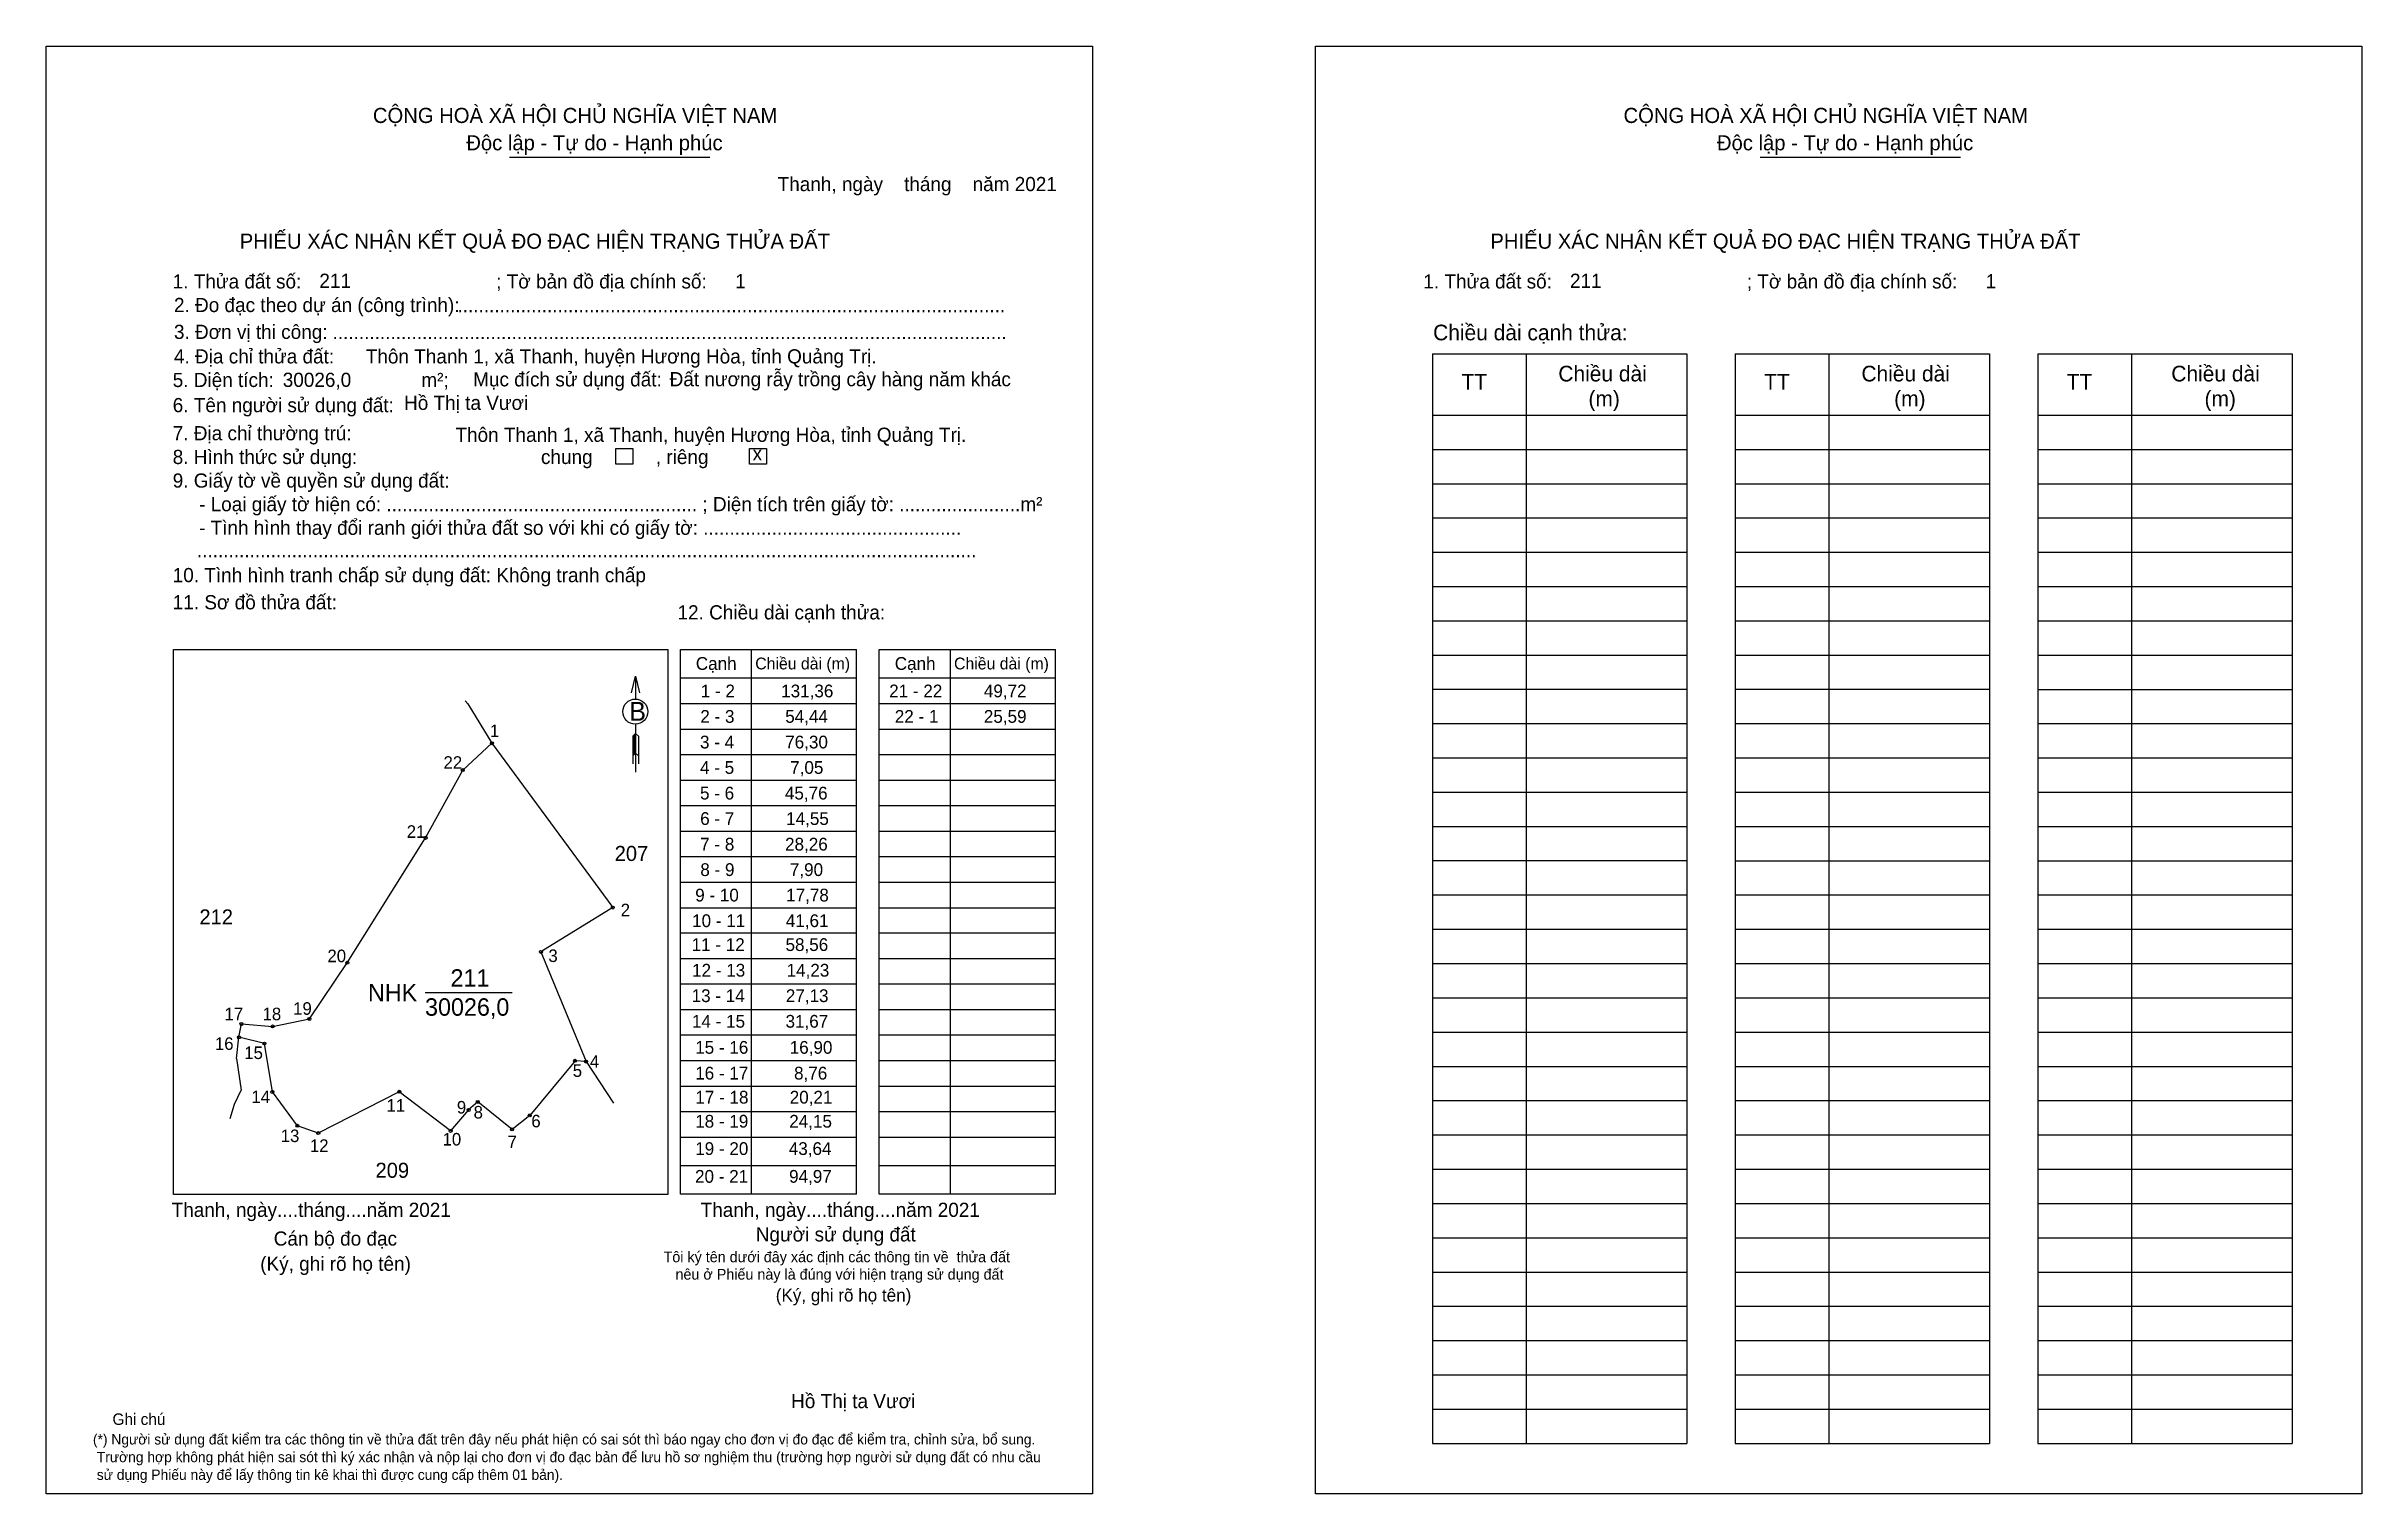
# Model space of a CAD drawing. Extents: x 545095 to 546587, y 1822976 to 1823909.
import ezdxf

# ---------------------------------------------------------------- set-up
doc = ezdxf.new("R2010")
doc.units = 0
for name, color, linetype in [('CanhThua', 7, 'Continuous'), ('kqddKhungInTrang1', 7, 'Continuous'), ('kqddKhungInTrang2', 7, 'Continuous'), ('kqddNoiDung', 7, 'Continuous'), ('kqddTemplate', 7, 'Continuous'), ('MocDinhThua', 7, 'Continuous'), ('NhanDiaChinhThua', 7, 'Continuous'), ('NhanTuCan', 7, 'Continuous'), ('RauThua', 7, 'Continuous'), ('SoHieuDinhThua', 7, 'Continuous')]:
    doc.layers.add(name, color=color, linetype=linetype)

msp = doc.modelspace()

# ---------------------------------------------------------------- linework, layer by layer
at = {"layer": 'CanhThua'}
for p, q in [((545363.4, 1823442.5), (545382.2, 1823459.8)), ((545382.2, 1823459.8), (545460.1, 1823354)), ((545339.5, 1823398.9), (545363.4, 1823442.5)), ((545289, 1823318.4), (545339.5, 1823398.9)), ((545460.1, 1823354), (545413.8, 1823325.4)), ((545413.8, 1823325.4), (545442.9, 1823254.8)), ((545264.6, 1823282.2), (545289, 1823318.4)), ((545219.2, 1823270.4), (545220.8, 1823279)), ((545220.8, 1823279), (545240.9, 1823277.4)), ((545240.9, 1823277.4), (545264.6, 1823282.2)), ((545235.6, 1823266.4), (545219.2, 1823270.4)), ((545240.7, 1823235.2), (545235.6, 1823266.4)), ((545435.8, 1823255.3), (545406.6, 1823220.1)), ((545442.9, 1823254.8), (545435.8, 1823255.3)), ((545256.9, 1823213.4), (545240.7, 1823235.2)), ((545322.5, 1823235.3), (545270.3, 1823208.7)), ((545355.6, 1823210.1), (545322.5, 1823235.3)), ((545367.2, 1823223.6), (545355.6, 1823210.1)), ((545373.1, 1823228.8), (545367.2, 1823223.6)), ((545395.2, 1823211.1), (545373.1, 1823228.8)), ((545406.6, 1823220.1), (545395.2, 1823211.1)), ((545270.3, 1823208.7), (545256.9, 1823213.4))]:
    msp.add_line(p, q, dxfattribs=at)
at = {"layer": 'kqddKhungInTrang1'}
msp.add_lwpolyline([(545095, 1823908.8), (545769.2, 1823908.8), (545769.2, 1822976.4), (545095, 1822976.4)], close=True, dxfattribs=at)
at = {"layer": 'kqddKhungInTrang2'}
msp.add_lwpolyline([(545913, 1823908.8), (546587.1, 1823908.8), (546587.1, 1822976.4), (545913, 1822976.4)], close=True, dxfattribs=at)
at = {"layer": 'kqddTemplate'}
for p, q in [((545393.6, 1823837.4), (545522.7, 1823837.4)), ((546199.5, 1823837.4), (546328.6, 1823837.4)), ((545988.4, 1823710.7), (546152.3, 1823710.7)), ((545988.4, 1823710.7), (545988.4, 1823008.8)), ((546048.7, 1823710.7), (546048.7, 1823008.8)), ((546152.3, 1823710.7), (546152.3, 1823008.8)), ((546183.4, 1823710.7), (546183.4, 1823008.8)), ((546183.4, 1823710.7), (546347.3, 1823710.7)), ((546243.7, 1823710.7), (546243.7, 1823008.8)), ((546347.3, 1823710.7), (546347.3, 1823008.8)), ((546378.4, 1823710.7), (546378.4, 1823008.8)), ((546378.4, 1823710.7), (546542.3, 1823710.7)), ((546438.7, 1823710.7), (546438.7, 1823008.8)), ((546542.3, 1823710.7), (546542.3, 1823008.8)), ((545988.4, 1823671.2), (546152.3, 1823671.2)), ((546183.4, 1823671.2), (546347.3, 1823671.2)), ((546378.4, 1823671.2), (546542.3, 1823671.2)), ((545988.4, 1823649.1), (546152.3, 1823649.1)), ((546183.4, 1823649.1), (546347.3, 1823649.1)), ((546378.4, 1823649.1), (546542.3, 1823649.1)), ((545988.4, 1823627), (546152.3, 1823627)), ((546183.4, 1823627), (546347.3, 1823627)), ((546378.4, 1823627), (546542.3, 1823627)), ((545988.4, 1823605), (546152.3, 1823605)), ((546183.4, 1823605), (546347.3, 1823605)), ((546378.4, 1823605), (546542.3, 1823605)), ((545988.4, 1823582.9), (546152.3, 1823582.9)), ((546183.4, 1823582.9), (546347.3, 1823582.9)), ((546378.4, 1823582.9), (546542.3, 1823582.9)), ((545988.4, 1823560.8), (546152.3, 1823560.8)), ((546183.4, 1823560.8), (546347.3, 1823560.8)), ((546378.4, 1823560.8), (546542.3, 1823560.8)), ((545988.4, 1823538.7), (546152.3, 1823538.7)), ((546183.4, 1823538.7), (546347.3, 1823538.7)), ((546378.4, 1823538.7), (546542.3, 1823538.7)), ((545503.7, 1823520.2), (545617.2, 1823520.2)), ((545503.7, 1823169.4), (545503.7, 1823520.2)), ((545549.3, 1823520.2), (545549.3, 1823169.4)), ((545617.2, 1823169.4), (545617.2, 1823520.2)), ((545631.8, 1823520.2), (545745.3, 1823520.2)), ((545631.8, 1823169.4), (545631.8, 1823520.2)), ((545677.5, 1823520.2), (545677.5, 1823169.4)), ((545745.3, 1823169.4), (545745.3, 1823520.2)), ((545988.4, 1823516.6), (546152.3, 1823516.6)), ((546183.4, 1823516.6), (546347.3, 1823516.6)), ((546378.4, 1823516.6), (546542.3, 1823516.6)), ((545474.7, 1823503), (545474.8, 1823488.3)), ((545503.7, 1823501.9), (545617.2, 1823501.9)), ((545631.8, 1823501.9), (545745.3, 1823501.9)), ((545503.7, 1823485.4), (545617.2, 1823485.4)), ((545631.8, 1823485.4), (545745.3, 1823485.4)), ((545988.4, 1823494.6), (546152.3, 1823494.6)), ((546183.4, 1823494.6), (546347.3, 1823494.6)), ((546378.4, 1823494.5), (546542.3, 1823494.5)), ((545474.8, 1823472.1), (545474.8, 1823441.1)), ((545503.7, 1823469), (545617.2, 1823469)), ((545631.8, 1823469), (545745.3, 1823469)), ((545988.4, 1823472.5), (546152.3, 1823472.5)), ((546183.4, 1823472.5), (546347.3, 1823472.5)), ((546378.4, 1823472.5), (546542.3, 1823472.5)), ((545474.8, 1823466.1), (545472.9, 1823464.3)), ((545474.8, 1823465.3), (545472.9, 1823463.5)), ((545474.8, 1823464.5), (545472.9, 1823462.7)), ((545472.9, 1823464.3), (545472.9, 1823446.6)), ((545474.8, 1823463.6), (545472.9, 1823461.8)), ((545474.8, 1823462.8), (545472.9, 1823461)), ((545474.8, 1823461.9), (545472.9, 1823460.1)), ((545474.8, 1823461.1), (545472.9, 1823459.3)), ((545474.8, 1823460.3), (545472.9, 1823458.5)), ((545474.8, 1823459.4), (545472.9, 1823457.6)), ((545474.8, 1823458.6), (545472.9, 1823456.8)), ((545474.8, 1823457.7), (545472.9, 1823455.9)), ((545474.8, 1823456.9), (545472.9, 1823455.1)), ((545474.8, 1823456.1), (545472.9, 1823454.2)), ((545474.8, 1823455.2), (545472.9, 1823453.4)), ((545474.8, 1823454.4), (545472.9, 1823452.6)), ((545474.8, 1823453.5), (545472.9, 1823451.7)), ((545474.8, 1823466.1), (545476.7, 1823464.3)), ((545474.8, 1823453.5), (545476.7, 1823451.7)), ((545476.7, 1823464.3), (545476.7, 1823446.6)), ((545503.7, 1823452.6), (545617.2, 1823452.6)), ((545631.8, 1823452.6), (545745.3, 1823452.6)), ((545988.4, 1823450.4), (546152.3, 1823450.4)), ((546183.4, 1823450.4), (546347.3, 1823450.4)), ((546378.4, 1823450.4), (546542.3, 1823450.4)), ((545503.7, 1823436.1), (545617.2, 1823436.1)), ((545631.8, 1823436.1), (545745.3, 1823436.1)), ((545988.4, 1823428.3), (546152.3, 1823428.3)), ((546183.4, 1823428.3), (546347.3, 1823428.3)), ((546378.4, 1823428.3), (546542.3, 1823428.3)), ((545503.7, 1823419.7), (545617.2, 1823419.7)), ((545631.8, 1823419.7), (545745.3, 1823419.7)), ((545503.7, 1823403.2), (545617.2, 1823403.2)), ((545631.8, 1823403.2), (545745.3, 1823403.2)), ((545988.4, 1823406.2), (546152.3, 1823406.2)), ((546183.4, 1823406.2), (546347.3, 1823406.2)), ((546378.4, 1823406.2), (546542.3, 1823406.2)), ((545503.7, 1823386.8), (545617.2, 1823386.8)), ((545631.8, 1823386.8), (545745.3, 1823386.8)), ((545988.4, 1823384.2), (546152.3, 1823384.2)), ((546183.4, 1823384.1), (546347.3, 1823384.1)), ((546378.4, 1823384.1), (546542.3, 1823384.1)), ((545503.7, 1823370.3), (545617.2, 1823370.3)), ((545631.8, 1823370.3), (545745.3, 1823370.3)), ((545503.7, 1823353.9), (545617.2, 1823353.9)), ((545631.8, 1823353.9), (545745.3, 1823353.9)), ((545988.4, 1823362.1), (546152.3, 1823362.1)), ((546183.4, 1823362.1), (546347.3, 1823362.1)), ((546378.4, 1823362.1), (546542.3, 1823362.1)), ((545617.2, 1823337.5), (545503.7, 1823337.5)), ((545745.3, 1823337.5), (545631.8, 1823337.5)), ((545988.4, 1823340), (546152.3, 1823340)), ((546183.4, 1823340), (546347.3, 1823340)), ((546378.4, 1823340), (546542.3, 1823340)), ((545617.2, 1823321), (545503.7, 1823321)), ((545745.3, 1823321), (545631.8, 1823321)), ((545617.2, 1823304.6), (545503.7, 1823304.6)), ((545745.3, 1823304.6), (545631.8, 1823304.6)), ((545988.4, 1823317.9), (546152.3, 1823317.9)), ((546183.4, 1823317.9), (546347.3, 1823317.9)), ((546378.4, 1823317.9), (546542.3, 1823317.9)), ((545988.4, 1823295.8), (546152.3, 1823295.8)), ((546183.4, 1823295.8), (546347.3, 1823295.8)), ((546378.4, 1823295.8), (546542.3, 1823295.8)), ((545617.2, 1823288.1), (545503.7, 1823288.1)), ((545745.3, 1823288.1), (545631.8, 1823288.1)), ((545617.2, 1823271.7), (545503.7, 1823271.7)), ((545745.3, 1823271.7), (545631.8, 1823271.7)), ((545988.4, 1823273.7), (546152.3, 1823273.7)), ((546183.4, 1823273.7), (546347.3, 1823273.7)), ((546378.4, 1823273.7), (546542.3, 1823273.7)), ((545617.2, 1823255.2), (545503.7, 1823255.2)), ((545745.3, 1823255.2), (545631.8, 1823255.2)), ((545988.4, 1823251.7), (546152.3, 1823251.7)), ((546183.4, 1823251.7), (546347.3, 1823251.7)), ((546378.4, 1823251.7), (546542.3, 1823251.7)), ((545617.2, 1823238.8), (545503.7, 1823238.8)), ((545745.3, 1823238.8), (545631.8, 1823238.8)), ((545988.4, 1823229.6), (546152.3, 1823229.6)), ((546183.4, 1823229.6), (546347.3, 1823229.6)), ((546378.4, 1823229.6), (546542.3, 1823229.6)), ((545617.2, 1823222.4), (545503.7, 1823222.4)), ((545745.3, 1823222.4), (545631.8, 1823222.4)), ((545617.2, 1823205.9), (545503.7, 1823205.9)), ((545745.3, 1823205.9), (545631.8, 1823205.9)), ((545988.4, 1823207.5), (546152.3, 1823207.5)), ((546183.4, 1823207.5), (546347.3, 1823207.5)), ((546378.4, 1823207.5), (546542.3, 1823207.5)), ((545617.2, 1823187.6), (545503.7, 1823187.6)), ((545745.3, 1823187.6), (545631.8, 1823187.6)), ((545988.4, 1823185.4), (546152.3, 1823185.4)), ((546183.4, 1823185.4), (546347.3, 1823185.4)), ((546378.4, 1823185.4), (546542.3, 1823185.4)), ((545617.2, 1823169.4), (545503.7, 1823169.4)), ((545745.3, 1823169.4), (545631.8, 1823169.4)), ((545988.4, 1823163.3), (546152.3, 1823163.3)), ((546183.4, 1823163.3), (546347.3, 1823163.3)), ((546378.4, 1823163.3), (546542.3, 1823163.3)), ((545988.4, 1823141.3), (546152.3, 1823141.3)), ((546183.4, 1823141.3), (546347.3, 1823141.3)), ((546378.4, 1823141.3), (546542.3, 1823141.3)), ((545988.4, 1823119.2), (546152.3, 1823119.2)), ((546183.4, 1823119.2), (546347.3, 1823119.2)), ((546378.4, 1823119.2), (546542.3, 1823119.2)), ((545988.4, 1823097.1), (546152.3, 1823097.1)), ((546183.4, 1823097.1), (546347.3, 1823097.1)), ((546378.4, 1823097.1), (546542.3, 1823097.1)), ((545988.4, 1823075), (546152.3, 1823075)), ((546183.4, 1823075), (546347.3, 1823075)), ((546378.4, 1823075), (546542.3, 1823075)), ((545988.4, 1823052.9), (546152.3, 1823052.9)), ((546183.4, 1823052.9), (546347.3, 1823052.9)), ((546378.4, 1823052.9), (546542.3, 1823052.9)), ((545988.4, 1823030.9), (546152.3, 1823030.9)), ((546183.4, 1823030.9), (546347.3, 1823030.9)), ((546378.4, 1823030.9), (546542.3, 1823030.9)), ((545988.4, 1823008.8), (546152.3, 1823008.8)), ((546183.4, 1823008.8), (546347.3, 1823008.8)), ((546378.4, 1823008.8), (546542.3, 1823008.8))]:
    msp.add_line(p, q, dxfattribs=at)
for points in [[(545462, 1823649.8), (545472.9, 1823649.8), (545472.9, 1823639.6), (545462, 1823639.6)], [(545548.2, 1823649.8), (545559.2, 1823649.8), (545559.2, 1823639.6), (545548.2, 1823639.6)], [(545177.1, 1823520.2), (545495.6, 1823520.2), (545495.6, 1823169.1), (545177.1, 1823169.1)]]:
    msp.add_lwpolyline(points, close=True, dxfattribs=at)
msp.add_lwpolyline([(545472.1, 1823492.3), (545474.7, 1823503), (545477.4, 1823492.3)], dxfattribs=at)
msp.add_circle((545474.6, 1823480.2), 8.09, dxfattribs=at)
at = {"layer": 'MocDinhThua'}
for centre in [(545382.2, 1823459.8), (545363.4, 1823442.5), (545339.5, 1823398.9), (545460.1, 1823354), (545289, 1823318.4), (545413.8, 1823325.4), (545220.8, 1823279), (545240.9, 1823277.4), (545264.6, 1823282.2), (545219.2, 1823270.4), (545235.6, 1823266.4), (545435.8, 1823255.3), (545442.9, 1823254.8), (545240.7, 1823235.2), (545322.5, 1823235.3), (545373.1, 1823228.8), (545367.2, 1823223.6), (545406.6, 1823220.1), (545256.9, 1823213.4), (545270.3, 1823208.7), (545355.6, 1823210.1), (545395.2, 1823211.1)]:
    msp.add_circle(centre, 0.97, dxfattribs=at)
at = {"layer": 'NhanDiaChinhThua'}
msp.add_line((545339.1, 1823299.2), (545395.2, 1823299.2), dxfattribs=at)
at = {"layer": 'RauThua'}
for p, q in [((545365, 1823487.1), (545366.6, 1823485.2)), ((545366.6, 1823485.2), (545382.2, 1823459.8)), ((545217.6, 1823256.8), (545219.2, 1823270.4)), ((545217.6, 1823256.8), (545220.7, 1823236.3)), ((545442.9, 1823254.8), (545460.5, 1823227.9)), ((545216.3, 1823227.4), (545220.7, 1823236.3)), ((545213.5, 1823218.2), (545216.3, 1823227.4))]:
    msp.add_line(p, q, dxfattribs=at)

# ---------------------------------------------------------------- texts
at = {"layer": 'kqddNoiDung'}
for s, height, p in [('Thanh, ngày    tháng    năm 2021  ', 9.135, (545566.3, 1823815.5)), ('211', 9.13, (545271, 1823753.2)), ('1', 9.13, (545538.9, 1823752.9)), ('211', 9.13, (546076.9, 1823753.2)), ('1', 9.13, (546344.8, 1823752.9)), ('........................................................................................................', 9.1348, (545360, 1823737.5)), ('................................................................................................................................', 9.1348, (545279.5, 1823720.2)), ('30026,0', 9.13, (545247.4, 1823689.4)), ('Đất nương rẫy trồng cây hàng năm khác', 9.135, (545496.7, 1823689.8)), ('Hồ Thị ta Vươi', 9.135, (545325.6, 1823674.6)), ('Thôn Thanh 1, xã Thanh, huyện Hương Hòa, tỉnh Quảng Trị.', 9.135, (545358.7, 1823654)), ('x', 9.13, (545550.2, 1823642)), ('1 - 2', 8.22, (545516.8, 1823489.4)), ('131,36', 8.22, (545568.6, 1823489.4)), ('21 - 22', 8.22, (545638.2, 1823489.4)), ('49,72', 8.22, (545699.2, 1823489.4)), ('2 - 3', 8.22, (545516.5, 1823473)), ('54,44', 8.22, (545571.2, 1823473)), ('22 - 1', 8.22, (545641.8, 1823473)), ('25,59', 8.22, (545699.2, 1823473)), ('3 - 4', 8.22, (545516.3, 1823456.5)), ('76,30', 8.22, (545571.2, 1823456.5)), ('4 - 5', 8.22, (545516.3, 1823440.1)), ('7,05', 8.22, (545574.4, 1823440.1)), ('5 - 6', 8.22, (545516.3, 1823423.6)), ('45,76', 8.22, (545571, 1823423.6)), ('6 - 7', 8.22, (545516.4, 1823407.2)), ('14,55', 8.22, (545571.8, 1823407.2)), ('7 - 8', 8.22, (545516.4, 1823390.7)), ('28,26', 8.22, (545571.1, 1823390.7)), ('8 - 9', 8.22, (545516.5, 1823374.3)), ('7,90', 8.22, (545574.2, 1823374.3)), ('9 - 10', 8.22, (545513.2, 1823357.9)), ('17,78', 8.22, (545571.8, 1823357.9)), ('10 - 11', 8.22, (545511.2, 1823341.4)), ('41,61', 8.22, (545571.6, 1823341.4)), ('11 - 12', 8.22, (545510.9, 1823326)), ('58,56', 8.22, (545571.4, 1823326)), ('12 - 13', 8.22, (545511.2, 1823309.5)), ('14,23', 8.22, (545572.1, 1823309.5)), ('13 - 14', 8.22, (545510.9, 1823293.1)), ('27,13', 8.22, (545571.6, 1823293.1)), ('14 - 15', 8.22, (545511.1, 1823276.6)), ('31,67', 8.22, (545571.4, 1823276.6)), ('15 - 16', 8.22, (545513.2, 1823259.8)), ('16,90', 8.22, (545574.1, 1823259.8)), ('16 - 17', 8.22, (545513.2, 1823243.2)), ('8,76', 8.22, (545576.9, 1823243.2)), ('17 - 18', 8.22, (545513.3, 1823227.7)), ('20,21', 8.22, (545574.1, 1823227.7)), ('18 - 19', 8.22, (545513.2, 1823212.2)), ('24,15', 8.22, (545573.8, 1823212.2)), ('19 - 20', 8.22, (545513.2, 1823194.6)), ('43,64', 8.22, (545573.5, 1823194.6)), ('20 - 21', 8.22, (545513.1, 1823176.7)), ('94,97', 8.22, (545573.7, 1823176.7)), ('Thanh, ngày....tháng....năm 2021', 9.135, (545175.8, 1823154.7)), ('Thanh, ngày....tháng....năm 2021', 9.135, (545516.7, 1823154.7)), ('Hồ Thị ta Vươi', 9.135, (545575, 1823031.5))]:
    msp.add_text(s, height=height, dxfattribs=at).set_placement(p)
at = {"layer": 'kqddTemplate'}
for s, height, p in [('CỘNG HOÀ XÃ HỘI CHỦ NGHĨA VIỆT NAM', 9.744, (545305.5, 1823859.4)), ('CỘNG HOÀ XÃ HỘI CHỦ NGHĨA VIỆT NAM', 9.744, (546111.4, 1823859.4)), ('Độc lập - Tự do - Hạnh phúc', 9.744, (545365.7, 1823841.8)), ('Độc lập - Tự do - Hạnh phúc', 9.744, (546171.6, 1823841.8)), ('PHIẾU XÁC NHẬN KẾT QUẢ ĐO ĐẠC HIỆN TRẠNG THỬA ĐẤT', 9.744, (545219.7, 1823778.4)), ('PHIẾU XÁC NHẬN KẾT QUẢ ĐO ĐẠC HIỆN TRẠNG THỬA ĐẤT', 9.744, (546025.6, 1823778.4)), ('1. Thửa đất số:                                     ; Tờ bản đồ địa chính số:', 9.135, (545176.5, 1823752.8)), ('1. Thửa đất số:                                     ; Tờ bản đồ địa chính số:', 9.135, (545982.4, 1823752.8)), ('2. Đo đạc theo dự án (công trình): ', 9.135, (545177.3, 1823737.6)), ('3. Đơn vị thi công: ', 9.135, (545177.3, 1823720.3)), ('Chiều dài cạnh thửa:', 10.094, (545988.7, 1823719.4)), ('4. Địa chỉ thửa đất:      Thôn Thanh 1, xã Thanh, huyện Hương Hòa, tỉnh Quảng Trị.', 9.135, (545177.3, 1823704.5)), ('5. Diện tích:                            m²; ', 9.135, (545176.5, 1823689.3)), ('Mục đích sử dụng đất:', 9.135, (545370.1, 1823689.7)), ('TT', 10.09, (546007, 1823687.7)), ('Chiều dài', 10.09, (546069.4, 1823692.9)), ('TT', 10.09, (546202, 1823687.7)), ('Chiều dài', 10.09, (546264.7, 1823692.9)), ('TT', 10.09, (546397, 1823687.7)), ('Chiều dài', 10.09, (546464.4, 1823692.9)), ('6. Tên người sử dụng đất:', 9.135, (545176.5, 1823673.1)), ('(m)', 10.09, (546088.8, 1823676.8)), ('(m)', 10.09, (546285.8, 1823676.8)), ('(m)', 10.09, (546485.8, 1823676.8)), ('7. Địa chỉ thường trú:', 9.135, (545176.5, 1823655)), ('8. Hình thức sử dụng:', 9.135, (545176.5, 1823639.7)), ('chung            , riêng', 9.135, (545413.8, 1823639.7)), ('9. Giấy tờ về quyền sử dụng đất:', 9.135, (545176.5, 1823624.5)), ('     - Loại giấy tờ hiện có: ........................................................... ; Diện tích trên giấy tờ: .......................m²', 9.1348, (545176.5, 1823609.3)), ('     - Tình hình thay đổi ranh giới thửa đất so với khi có giấy tờ: .................................................', 9.1348, (545176.5, 1823594.1)), ('10. Tình hình tranh chấp sử dụng đất: Không tranh chấp', 9.135, (545176.5, 1823563.6)), ('....................................................................................................................................................', 9.1348, (545192.1, 1823579.6)), ('11. Sơ đồ thửa đất:', 9.135, (545176.5, 1823546.1)), ('12. Chiều dài cạnh thửa:', 9.135, (545501.8, 1823539.6)), ('Cạnh', 8.22, (545513.6, 1823507.1)), ('Chiều dài (m)', 7.612, (545551.9, 1823507.4)), ('Cạnh', 8.22, (545641.8, 1823507.1)), ('Chiều dài (m)', 7.612, (545680, 1823507.4)), ('B', 12.2, (545470.6, 1823474.3)), ('Cán bộ đo đạc', 9.135, (545241.6, 1823136.2)), ('Người sử dụng đất', 9.135, (545552.2, 1823138.9)), ('(Ký, ghi rõ họ tên)', 9.135, (545232.9, 1823120)), ('Tôi ký tên dưới đây xác định các thông tin về  thửa đất ', 6.906, (545492.8, 1823125.5)), ('nêu ở Phiếu này là đúng với hiện trạng sử dụng đất', 6.906, (545500.5, 1823114.3)), ('(Ký, ghi rõ họ tên)', 8.221, (545565.1, 1823100.2)), ('Ghi chú', 7.4, (545137.7, 1823020.7)), ('(*) Người sử dụng đất kiểm tra các thông tin về thửa đất trên đây nếu phát hiện có sai sót thì báo ngay cho đơn vị đo đạc để kiểm tra, chỉnh sửa, bổ sung.', 6.6593, (545125.1, 1823008.1)), (' Trường hợp không phát hiện sai sót thì ký xác nhận và nộp lại cho đơn vị đo đạc bản để lưu hồ sơ nghiệm thu (trường hợp người sử dụng đất có nhu cầu', 6.6593, (545125.1, 1822996.7)), (' sử dụng Phiếu này để lấy thông tin kê khai thì được cung cấp thêm 01 bản).', 6.659, (545125.1, 1822985.3))]:
    msp.add_text(s, height=height, dxfattribs=at).set_placement(p)
at = {"layer": 'NhanDiaChinhThua'}
for s, p in [('NHK', (545302.3, 1823293.6)), ('211', (545355.5, 1823303)), ('30026,0', (545339.1, 1823284.3))]:
    msp.add_text(s, height=11.24, dxfattribs=at).set_placement(p)
at = {"layer": 'NhanTuCan'}
for s, p in [('207', (545461.3, 1823384)), ('212', (545193.7, 1823343.1)), ('209', (545307.2, 1823179.9))]:
    msp.add_text(s, height=9.7, dxfattribs=at).set_placement(p)
at = {"layer": 'SoHieuDinhThua'}
for s, p in [('1', (545380.9, 1823463.8)), ('22', (545351, 1823443.4)), ('21', (545327.3, 1823398.9)), ('2', (545465.2, 1823348.4)), ('20', (545276.2, 1823318.8)), ('3', (545418.6, 1823318.9)), ('17', (545209.9, 1823281.4)), ('18', (545234.4, 1823281.4)), ('19', (545254.1, 1823284.9)), ('16', (545203.7, 1823262.3)), ('15', (545222.6, 1823256.4)), ('5', (545434.3, 1823244.9)), ('4', (545445.3, 1823250.8)), ('14', (545227.2, 1823228)), ('11', (545314.3, 1823222.5)), ('9', (545359.6, 1823221.3)), ('8', (545370.4, 1823218.1)), ('6', (545407.6, 1823212.4)), ('13', (545246.1, 1823202.9)), ('12', (545264.9, 1823196.6)), ('10', (545350.4, 1823200.7)), ('7', (545392.3, 1823199))]:
    msp.add_text(s, height=8.08, dxfattribs=at).set_placement(p)

doc.saveas('drawing.dxf')
